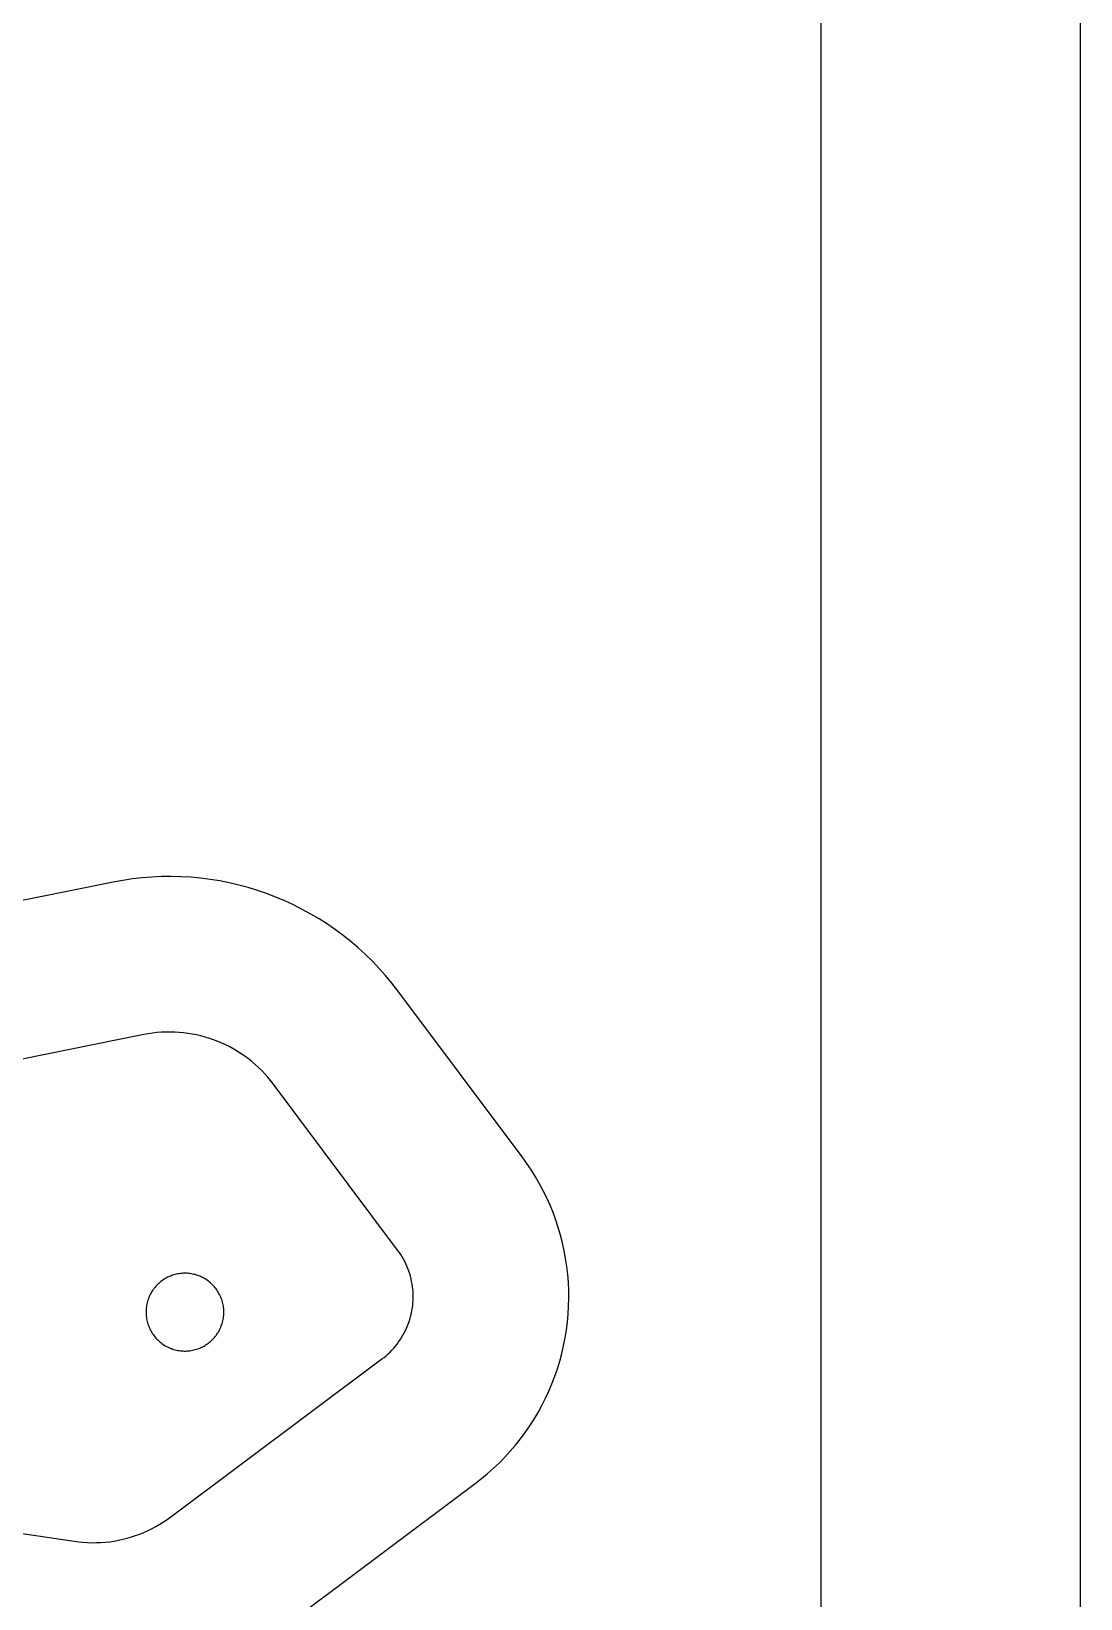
# Model space of a CAD drawing. Header units: millimetres. Extents: x 586 to 986, y -25 to 475.
# Drawn here: x 945.7 to 986.2, y 58.5 to 119 of the extents above; entities that cross this region are included whole.
import ezdxf

# ---------------------------------------------------------------- set-up
doc = ezdxf.new("R2010")
doc.units = ezdxf.units.MM
doc.header["$MEASUREMENT"] = 0
for name, color, linetype, true_color in [('auxiliares', 4, 'Continuous', 0x00ffff), ('corte', 1, 'Continuous', 0xff0000), ('Default', 18, 'Continuous', 0x000000)]:
    doc.layers.add(name, color=color, linetype=linetype, true_color=true_color)

msp = doc.modelspace()

# ---------------------------------------------------------------- linework, layer by layer
at = {"layer": 'auxiliares'}
for p, q in [((976.192, -15.195), (976.192, 464.805)), ((948.889, 86.179), (921.449, 80.658)), ((949.258, 86.246), (948.889, 86.179)), ((949.63, 86.301), (949.258, 86.246)), ((950.003, 86.344), (949.63, 86.301)), ((950.377, 86.374), (950.003, 86.344)), ((950.753, 86.39), (950.377, 86.374)), ((951.128, 86.394), (950.753, 86.39)), ((951.504, 86.386), (951.128, 86.394)), ((951.879, 86.364), (951.504, 86.386)), ((952.253, 86.33), (951.879, 86.364)), ((952.625, 86.283), (952.253, 86.33)), ((952.996, 86.223), (952.625, 86.283)), ((953.365, 86.15), (952.996, 86.223)), ((953.73, 86.065), (953.365, 86.15)), ((954.093, 85.968), (953.73, 86.065)), ((954.452, 85.858), (954.093, 85.968)), ((954.808, 85.736), (954.452, 85.858)), ((955.158, 85.602), (954.808, 85.736)), ((955.504, 85.456), (955.158, 85.602)), ((955.845, 85.298), (955.504, 85.456)), ((956.181, 85.129), (955.845, 85.298)), ((956.51, 84.949), (956.181, 85.129)), ((956.833, 84.757), (956.51, 84.949)), ((957.149, 84.554), (956.833, 84.757)), ((957.458, 84.341), (957.149, 84.554)), ((957.76, 84.118), (957.458, 84.341)), ((958.054, 83.884), (957.76, 84.118)), ((958.34, 83.64), (958.054, 83.884)), ((958.617, 83.387), (958.34, 83.64)), ((958.885, 83.124), (958.617, 83.387)), ((959.145, 82.852), (958.885, 83.124)), ((959.395, 82.572), (959.145, 82.852)), ((959.635, 82.283), (959.395, 82.572)), ((959.865, 81.986), (959.635, 82.283)), ((964.662, 75.577), (959.865, 81.986)), ((964.842, 75.328), (964.662, 75.577)), ((965.013, 75.072), (964.842, 75.328)), ((965.176, 74.812), (965.013, 75.072)), ((965.329, 74.545), (965.176, 74.812)), ((965.474, 74.274), (965.329, 74.545)), ((965.609, 73.998), (965.474, 74.274)), ((965.734, 73.717), (965.609, 73.998)), ((965.85, 73.433), (965.734, 73.717)), ((965.956, 73.144), (965.85, 73.433)), ((966.052, 72.853), (965.956, 73.144)), ((966.138, 72.557), (966.052, 72.853)), ((966.214, 72.26), (966.138, 72.557)), ((966.28, 71.96), (966.214, 72.26)), ((966.336, 71.657), (966.28, 71.96)), ((966.381, 71.353), (966.336, 71.657)), ((966.415, 71.048), (966.381, 71.353)), ((966.44, 70.742), (966.415, 71.048)), ((966.453, 70.435), (966.44, 70.742)), ((966.457, 70.127), (966.453, 70.435)), ((966.432, 69.513), (966.45, 69.82)), ((966.45, 69.82), (966.457, 70.127)), ((966.365, 68.902), (966.404, 69.207)), ((966.404, 69.207), (966.432, 69.513)), ((966.257, 68.297), (966.316, 68.599)), ((966.316, 68.599), (966.365, 68.902)), ((966.108, 67.701), (966.188, 67.998)), ((966.188, 67.998), (966.257, 68.297)), ((965.809, 66.83), (965.918, 67.117)), ((965.918, 67.117), (966.018, 67.407)), ((966.018, 67.407), (966.108, 67.701)), ((965.56, 66.267), (965.689, 66.546)), ((965.689, 66.546), (965.809, 66.83)), ((965.274, 65.724), (965.422, 65.993)), ((965.422, 65.993), (965.56, 66.267)), ((964.952, 65.201), (965.117, 65.459)), ((965.117, 65.459), (965.274, 65.724)), ((964.403, 64.46), (964.594, 64.701)), ((964.594, 64.701), (964.777, 64.948)), ((964.777, 64.948), (964.952, 65.201)), ((963.996, 64), (964.203, 64.226)), ((964.203, 64.226), (964.403, 64.46)), ((963.329, 63.363), (963.559, 63.568)), ((963.559, 63.568), (963.781, 63.78)), ((963.781, 63.78), (963.996, 64)), ((954.713, 56.888), (962.85, 62.979)), ((962.85, 62.979), (963.093, 63.167)), ((963.093, 63.167), (963.329, 63.363))]:
    msp.add_line(p, q, dxfattribs=at)
at = {"layer": 'corte', "linetype": 'Continuous', "lineweight": 25}
for p, q in [((950.072, 80.296), (922.633, 74.776)), ((950.24, 80.327), (950.072, 80.296)), ((950.409, 80.352), (950.24, 80.327)), ((950.579, 80.372), (950.409, 80.352)), ((950.749, 80.385), (950.579, 80.372)), ((950.919, 80.393), (950.749, 80.385)), ((951.09, 80.395), (950.919, 80.393)), ((951.261, 80.391), (951.09, 80.395)), ((951.431, 80.381), (951.261, 80.391)), ((951.601, 80.365), (951.431, 80.381)), ((951.771, 80.344), (951.601, 80.365)), ((951.939, 80.316), (951.771, 80.344)), ((952.107, 80.284), (951.939, 80.316)), ((952.273, 80.245), (952.107, 80.284)), ((952.438, 80.201), (952.273, 80.245)), ((952.601, 80.151), (952.438, 80.201)), ((952.763, 80.095), (952.601, 80.151)), ((952.922, 80.034), (952.763, 80.095)), ((953.079, 79.968), (952.922, 80.034)), ((953.234, 79.896), (953.079, 79.968)), ((953.387, 79.819), (953.234, 79.896)), ((953.536, 79.737), (953.387, 79.819)), ((953.683, 79.65), (953.536, 79.737)), ((953.827, 79.558), (953.683, 79.65)), ((953.968, 79.461), (953.827, 79.558)), ((954.105, 79.36), (953.968, 79.461)), ((954.238, 79.253), (954.105, 79.36)), ((954.368, 79.142), (954.238, 79.253)), ((954.494, 79.027), (954.368, 79.142)), ((954.616, 78.908), (954.494, 79.027)), ((954.734, 78.784), (954.616, 78.908)), ((954.848, 78.657), (954.734, 78.784)), ((954.957, 78.526), (954.848, 78.657)), ((955.061, 78.391), (954.957, 78.526)), ((959.859, 71.981), (955.061, 78.391)), ((959.919, 71.898), (959.859, 71.981)), ((959.976, 71.813), (959.919, 71.898)), ((960.03, 71.726), (959.976, 71.813)), ((960.081, 71.638), (960.03, 71.726)), ((960.129, 71.547), (960.081, 71.638)), ((960.174, 71.455), (960.129, 71.547)), ((960.216, 71.362), (960.174, 71.455)), ((960.255, 71.267), (960.216, 71.362)), ((950.727, 70.766), (950.686, 70.733)), ((950.768, 70.798), (950.727, 70.766)), ((950.811, 70.828), (950.768, 70.798)), ((950.854, 70.857), (950.811, 70.828)), ((950.898, 70.884), (950.854, 70.857)), ((950.944, 70.909), (950.898, 70.884)), ((950.99, 70.933), (950.944, 70.909)), ((951.037, 70.956), (950.99, 70.933)), ((951.085, 70.976), (951.037, 70.956)), ((951.133, 70.995), (951.085, 70.976)), ((951.183, 71.013), (951.133, 70.995)), ((951.232, 71.028), (951.183, 71.013)), ((951.282, 71.042), (951.232, 71.028)), ((951.333, 71.054), (951.282, 71.042)), ((951.384, 71.064), (951.333, 71.054)), ((951.435, 71.073), (951.384, 71.064)), ((951.487, 71.08), (951.435, 71.073)), ((951.539, 71.085), (951.487, 71.08)), ((951.591, 71.088), (951.539, 71.085)), ((951.643, 71.089), (951.591, 71.088)), ((951.695, 71.089), (951.643, 71.089)), ((951.747, 71.087), (951.695, 71.089)), ((951.799, 71.083), (951.747, 71.087)), ((951.851, 71.077), (951.799, 71.083)), ((951.902, 71.069), (951.851, 71.077)), ((951.953, 71.06), (951.902, 71.069)), ((952.004, 71.048), (951.953, 71.06)), ((952.055, 71.036), (952.004, 71.048)), ((952.105, 71.021), (952.055, 71.036)), ((952.154, 71.004), (952.105, 71.021)), ((952.203, 70.986), (952.154, 71.004)), ((952.251, 70.966), (952.203, 70.986)), ((952.298, 70.945), (952.251, 70.966)), ((952.345, 70.922), (952.298, 70.945)), ((952.391, 70.897), (952.345, 70.922)), ((952.436, 70.871), (952.391, 70.897)), ((952.48, 70.843), (952.436, 70.871)), ((952.523, 70.814), (952.48, 70.843)), ((952.565, 70.783), (952.523, 70.814)), ((952.606, 70.751), (952.565, 70.783)), ((952.645, 70.717), (952.606, 70.751)), ((960.29, 71.171), (960.255, 71.267)), ((960.322, 71.073), (960.29, 71.171)), ((960.351, 70.975), (960.322, 71.073)), ((960.376, 70.876), (960.351, 70.975)), ((960.398, 70.776), (960.376, 70.876)), ((960.417, 70.675), (960.398, 70.776)), ((950.264, 70.148), (950.246, 70.099)), ((950.284, 70.196), (950.264, 70.148)), ((950.306, 70.243), (950.284, 70.196)), ((950.33, 70.29), (950.306, 70.243)), ((950.355, 70.335), (950.33, 70.29)), ((950.382, 70.38), (950.355, 70.335)), ((950.41, 70.424), (950.382, 70.38)), ((950.44, 70.466), (950.41, 70.424)), ((950.471, 70.508), (950.44, 70.466)), ((950.503, 70.549), (950.471, 70.508)), ((950.537, 70.588), (950.503, 70.549)), ((950.573, 70.626), (950.537, 70.588)), ((950.609, 70.663), (950.573, 70.626)), ((950.647, 70.699), (950.609, 70.663)), ((950.686, 70.733), (950.647, 70.699)), ((952.684, 70.682), (952.645, 70.717)), ((952.721, 70.646), (952.684, 70.682)), ((952.757, 70.608), (952.721, 70.646)), ((952.792, 70.569), (952.757, 70.608)), ((952.825, 70.529), (952.792, 70.569)), ((952.857, 70.488), (952.825, 70.529)), ((952.888, 70.446), (952.857, 70.488)), ((952.917, 70.403), (952.888, 70.446)), ((952.944, 70.358), (952.917, 70.403)), ((952.97, 70.313), (952.944, 70.358)), ((952.994, 70.267), (952.97, 70.313)), ((953.017, 70.22), (952.994, 70.267)), ((953.038, 70.173), (953.017, 70.22)), ((953.058, 70.125), (953.038, 70.173)), ((960.432, 70.574), (960.417, 70.675)), ((960.443, 70.472), (960.432, 70.574)), ((960.451, 70.37), (960.443, 70.472)), ((960.456, 70.267), (960.451, 70.37)), ((960.455, 70.063), (960.457, 70.165)), ((960.457, 70.165), (960.456, 70.267)), ((950.157, 69.641), (950.156, 69.589)), ((950.156, 69.589), (950.157, 69.537)), ((950.16, 69.693), (950.157, 69.641)), ((950.157, 69.537), (950.16, 69.485)), ((950.164, 69.745), (950.16, 69.693)), ((950.171, 69.796), (950.164, 69.745)), ((950.179, 69.848), (950.171, 69.796)), ((950.189, 69.899), (950.179, 69.848)), ((950.2, 69.95), (950.189, 69.899)), ((950.214, 70), (950.2, 69.95)), ((950.229, 70.05), (950.214, 70)), ((950.246, 70.099), (950.229, 70.05)), ((953.075, 70.076), (953.058, 70.125)), ((953.091, 70.026), (953.075, 70.076)), ((953.106, 69.976), (953.091, 70.026)), ((953.118, 69.925), (953.106, 69.976)), ((953.129, 69.874), (953.118, 69.925)), ((953.138, 69.823), (953.129, 69.874)), ((953.145, 69.772), (953.138, 69.823)), ((953.151, 69.72), (953.145, 69.772)), ((953.154, 69.668), (953.151, 69.72)), ((953.156, 69.616), (953.154, 69.668)), ((953.154, 69.512), (953.156, 69.564)), ((953.156, 69.564), (953.156, 69.616)), ((960.367, 69.455), (960.39, 69.555)), ((960.39, 69.555), (960.41, 69.655)), ((960.41, 69.655), (960.426, 69.757)), ((960.426, 69.757), (960.439, 69.858)), ((960.439, 69.858), (960.449, 69.96)), ((960.449, 69.96), (960.455, 70.063)), ((950.16, 69.485), (950.165, 69.433)), ((950.165, 69.433), (950.171, 69.381)), ((950.171, 69.381), (950.179, 69.33)), ((950.179, 69.33), (950.189, 69.279)), ((950.189, 69.279), (950.201, 69.228)), ((950.201, 69.228), (950.214, 69.178)), ((950.214, 69.178), (950.229, 69.128)), ((950.229, 69.128), (950.246, 69.079)), ((950.246, 69.079), (950.265, 69.03)), ((950.265, 69.03), (950.285, 68.982)), ((950.285, 68.982), (950.307, 68.935)), ((950.307, 68.935), (950.33, 68.888)), ((952.995, 68.912), (953.018, 68.959)), ((953.018, 68.959), (953.039, 69.007)), ((953.039, 69.007), (953.058, 69.055)), ((953.058, 69.055), (953.076, 69.104)), ((953.076, 69.104), (953.092, 69.154)), ((953.092, 69.154), (953.106, 69.204)), ((953.106, 69.204), (953.119, 69.254)), ((953.119, 69.254), (953.129, 69.305)), ((953.129, 69.305), (953.138, 69.356)), ((953.138, 69.356), (953.145, 69.408)), ((953.145, 69.408), (953.151, 69.46)), ((953.151, 69.46), (953.154, 69.512)), ((960.158, 68.878), (960.201, 68.971)), ((960.201, 68.971), (960.241, 69.066)), ((960.241, 69.066), (960.277, 69.161)), ((960.277, 69.161), (960.311, 69.258)), ((960.311, 69.258), (960.341, 69.356)), ((960.341, 69.356), (960.367, 69.455)), ((950.33, 68.888), (950.355, 68.843)), ((950.355, 68.843), (950.382, 68.798)), ((950.382, 68.798), (950.41, 68.754)), ((950.41, 68.754), (950.44, 68.711)), ((950.44, 68.711), (950.471, 68.67)), ((950.471, 68.67), (950.504, 68.629)), ((950.504, 68.629), (950.538, 68.59)), ((950.538, 68.59), (950.573, 68.552)), ((950.573, 68.552), (950.61, 68.515)), ((950.61, 68.515), (950.648, 68.479)), ((950.648, 68.479), (950.687, 68.445)), ((950.687, 68.445), (950.727, 68.412)), ((950.727, 68.412), (950.769, 68.38)), ((950.769, 68.38), (950.811, 68.35)), ((950.811, 68.35), (950.855, 68.321)), ((952.437, 68.308), (952.481, 68.336)), ((952.481, 68.336), (952.524, 68.365)), ((952.524, 68.365), (952.566, 68.396)), ((952.566, 68.396), (952.607, 68.429)), ((952.607, 68.429), (952.646, 68.462)), ((952.646, 68.462), (952.685, 68.497)), ((952.685, 68.497), (952.722, 68.534)), ((952.722, 68.534), (952.758, 68.571)), ((952.758, 68.571), (952.793, 68.61)), ((952.793, 68.61), (952.826, 68.65)), ((952.826, 68.65), (952.858, 68.691)), ((952.858, 68.691), (952.888, 68.734)), ((952.888, 68.734), (952.917, 68.777)), ((952.917, 68.777), (952.945, 68.821)), ((952.945, 68.821), (952.971, 68.866)), ((952.971, 68.866), (952.995, 68.912)), ((959.772, 68.276), (959.836, 68.356)), ((959.836, 68.356), (959.897, 68.438)), ((959.897, 68.438), (959.955, 68.523)), ((959.955, 68.523), (960.01, 68.609)), ((960.01, 68.609), (960.063, 68.697)), ((960.063, 68.697), (960.112, 68.787)), ((960.112, 68.787), (960.158, 68.878)), ((950.855, 68.321), (950.899, 68.294)), ((950.899, 68.294), (950.945, 68.269)), ((950.945, 68.269), (950.991, 68.245)), ((950.991, 68.245), (951.038, 68.223)), ((951.038, 68.223), (951.086, 68.202)), ((951.086, 68.202), (951.134, 68.183)), ((951.117, 61.691), (959.255, 67.782)), ((951.134, 68.183), (951.183, 68.166)), ((951.183, 68.166), (951.233, 68.15)), ((951.233, 68.15), (951.283, 68.136)), ((951.283, 68.136), (951.334, 68.124)), ((951.334, 68.124), (951.385, 68.114)), ((951.385, 68.114), (951.436, 68.106)), ((951.436, 68.106), (951.488, 68.099)), ((951.488, 68.099), (951.54, 68.094)), ((951.54, 68.094), (951.592, 68.091)), ((951.592, 68.091), (951.644, 68.089)), ((951.644, 68.089), (951.696, 68.09)), ((951.696, 68.09), (951.748, 68.092)), ((951.748, 68.092), (951.8, 68.096)), ((951.8, 68.096), (951.852, 68.102)), ((951.852, 68.102), (951.903, 68.11)), ((951.903, 68.11), (951.954, 68.119)), ((951.954, 68.119), (952.005, 68.13)), ((952.005, 68.13), (952.056, 68.143)), ((952.056, 68.143), (952.106, 68.158)), ((952.106, 68.158), (952.155, 68.175)), ((952.155, 68.175), (952.204, 68.193)), ((952.204, 68.193), (952.252, 68.213)), ((952.252, 68.213), (952.299, 68.234)), ((952.299, 68.234), (952.346, 68.257)), ((952.346, 68.257), (952.392, 68.282)), ((952.392, 68.282), (952.437, 68.308)), ((959.255, 67.782), (959.336, 67.845)), ((959.336, 67.845), (959.414, 67.91)), ((959.414, 67.91), (959.491, 67.978)), ((959.491, 67.978), (959.565, 68.049)), ((959.565, 68.049), (959.637, 68.122)), ((959.637, 68.122), (959.706, 68.198)), ((959.706, 68.198), (959.772, 68.276)), ((922.389, 64.471), (947.385, 60.749)), ((950.978, 61.591), (951.117, 61.691)), ((949.918, 61.028), (950.077, 61.093)), ((950.077, 61.093), (950.234, 61.163)), ((950.234, 61.163), (950.389, 61.238)), ((950.389, 61.238), (950.541, 61.318)), ((950.541, 61.318), (950.689, 61.404)), ((950.689, 61.404), (950.835, 61.495)), ((950.835, 61.495), (950.978, 61.591)), ((947.385, 60.749), (947.555, 60.726)), ((947.555, 60.726), (947.726, 60.71)), ((947.726, 60.71), (947.898, 60.699)), ((947.898, 60.699), (948.069, 60.694)), ((948.069, 60.694), (948.241, 60.696)), ((948.241, 60.696), (948.413, 60.703)), ((948.413, 60.703), (948.584, 60.716)), ((948.584, 60.716), (948.755, 60.734)), ((948.755, 60.734), (948.925, 60.759)), ((948.925, 60.759), (949.094, 60.79)), ((949.094, 60.79), (949.262, 60.826)), ((949.262, 60.826), (949.428, 60.868)), ((949.428, 60.868), (949.593, 60.916)), ((949.593, 60.916), (949.757, 60.969)), ((949.757, 60.969), (949.918, 61.028))]:
    msp.add_line(p, q, dxfattribs=at)
at = {"layer": 'Default'}
msp.add_line((986.192, -25.195), (986.192, 474.805), dxfattribs=at)

doc.saveas('drawing.dxf')
